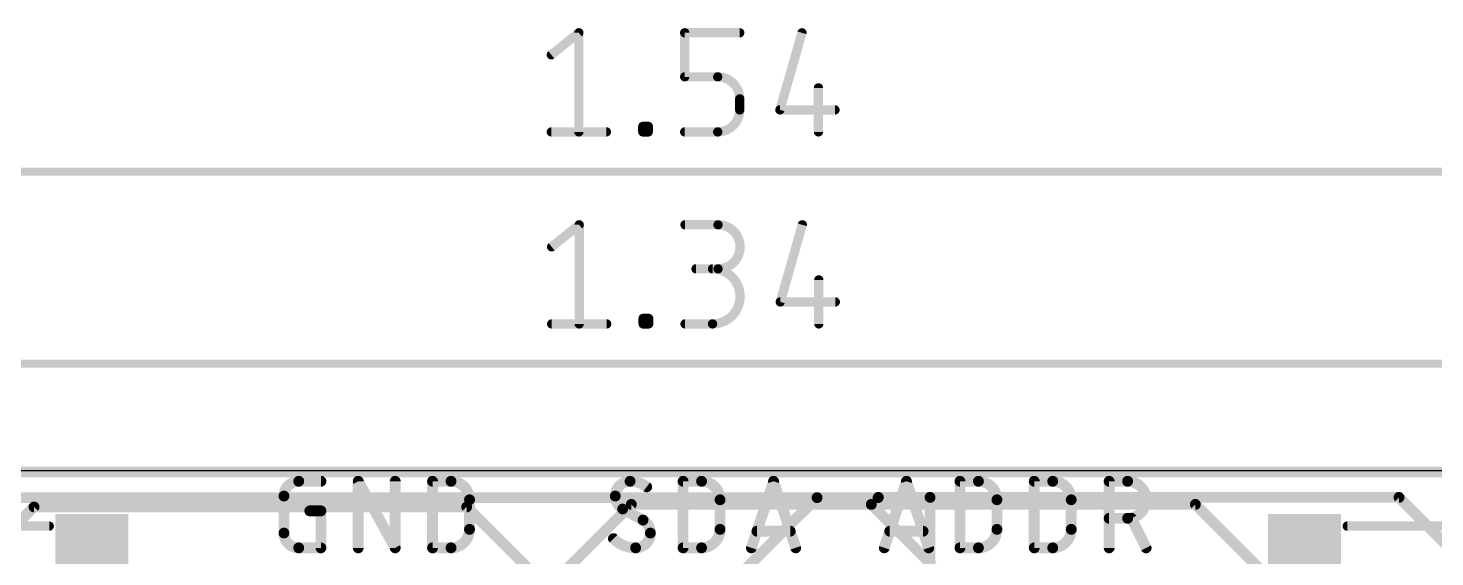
# Model space of a CAD drawing. Extents: x -9.9 to 44.1, y -5.1 to 53.3.
# Drawn here: x 8.5 to 31.59, y 44.58 to 53.25 of the extents above; entities that cross this region are included whole.
import ezdxf

# ---------------------------------------------------------------- set-up
doc = ezdxf.new("R2010")
doc.units = 0
for name, color, linetype in [('1', 12, 'CONTINUOUS'), ('16', 132, 'CONTINUOUS'), ('20', 53, 'CONTINUOUS'), ('21', 40, 'CONTINUOUS'), ('31', 253, 'CONTINUOUS'), ('47', 253, 'CONTINUOUS')]:
    doc.layers.add(name, color=color, linetype=linetype)

# ---------------------------------------------------------------- blocks, each defined once
blk = doc.blocks.new('RECT')
blk.add_solid([(-0.5, -0.5), (0.5, -0.5), (-0.5, 0.5), (0.5, 0.5)])

msp = doc.modelspace()

# ---------------------------------------------------------------- linework, layer by layer
at = {"layer": '1', "const_width": 0.1778}
for points in [[(0, 45.974), (38.989, 45.974)], [(21.45, 45.5527), (7.5527, 45.5527)], [(21.45, 45.5527), (19.5, 43.6107)], [(22.4509, 45.5527), (21.45, 45.5527)], [(22.4553, 45.5571), (22.4509, 45.5527)], [(23.3045, 45.5571), (22.4553, 45.5571)], [(31, 45.5571), (23.3045, 45.5571)], [(23.3045, 42.9895), (23.3045, 45.5571)], [(32.131, 44.4261), (31, 45.5571)]]:
    msp.add_lwpolyline(points, dxfattribs=at)
at = {"layer": '1', "const_width": 0.0889}
for points in [[(21.45, 45.5971, 1), (21.45, 45.5083)], [(21.4814, 45.5212, 1), (21.4186, 45.5842)], [(21.45, 45.5083, 1), (21.45, 45.5971)], [(22.4194, 45.5841, 1), (22.4823, 45.5213)], [(22.4553, 45.6016, 1), (22.4553, 45.5127)], [(22.4867, 45.5257, 1), (22.4238, 45.5885)], [(22.4509, 45.5083, 1), (22.4509, 45.5972)], [(23.3045, 45.6016, 1), (23.3045, 45.5127)], [(23.349, 45.5571, 1), (23.26, 45.5571)], [(23.3045, 45.5127, 1), (23.3045, 45.6016)], [(31.0314, 45.5885, 1), (30.9686, 45.5257)], [(31, 45.5127, 1), (31, 45.6016)]]:
    msp.add_lwpolyline(points, format="xyb", dxfattribs=at)
at = {"layer": '16', "const_width": 0.1778}
for points in [[(0, 45.974), (38.989, 45.974)], [(5.3, 42.1), (8.6, 45.4)], [(8.6, 45.4), (15.7, 45.4)], [(15.7, 45.4), (16.961, 44.139)], [(18.402, 45.442), (17.03, 44.07)], [(22.3402, 45.442), (18.402, 45.442)], [(23.3481, 44.4341), (22.3402, 45.442)], [(22.3402, 45.442), (27.658, 45.442)], [(27.658, 45.442), (30.7, 42.4)]]:
    msp.add_lwpolyline(points, dxfattribs=at)
at = {"layer": '16', "const_width": 0.0889}
for points in [[(8.6, 45.4445, 1), (8.6, 45.3556)], [(8.6314, 45.3686, 1), (8.5686, 45.4314)], [(15.7314, 45.4314, 1), (15.6686, 45.3686)], [(15.7, 45.3556, 1), (15.7, 45.4445)], [(18.402, 45.4864, 1), (18.402, 45.3975)], [(18.4334, 45.4106, 1), (18.3706, 45.4734)], [(22.3716, 45.4734, 1), (22.3087, 45.4106)], [(22.3402, 45.4864, 1), (22.3402, 45.3976)], [(22.3402, 45.3976, 1), (22.3402, 45.4864)], [(27.6894, 45.4734, 1), (27.6266, 45.4106)], [(27.658, 45.3976, 1), (27.658, 45.4864)]]:
    msp.add_lwpolyline(points, format="xyb", dxfattribs=at)
at = {"layer": '20'}
msp.add_line((2.54, 46), (36.46, 46), dxfattribs=at)
at = {"layer": '21'}
for points, const_width in [([(12.9441, 45.8216, 0.4142), (12.7014, 45.5789)], 0.1778), ([(12.9441, 45.8661, 1), (12.9441, 45.7772)], 0.0889), ([(12.9441, 45.7772, 1), (12.9441, 45.866)], 0.0889), ([(13.3082, 45.7772, 1), (13.3082, 45.8661)], 0.0889), ([(13.9595, 45.8432, 1), (13.8818, 45.8)], 0.0889), ([(13.9651, 45.8216, 1), (13.8762, 45.8216)], 0.0889), ([(14.5718, 45.8216, 1), (14.4829, 45.8216)], 0.0889), ([(15.1398, 45.8661, 1), (15.1398, 45.7772)], 0.0889), ([(15.1843, 45.8216, 1), (15.0954, 45.8216)], 0.0889), ([(15.4432, 45.8661, 1), (15.4432, 45.7772)], 0.0889), ([(15.7466, 45.5182, 0.4142), (15.4432, 45.8216)], 0.1778), ([(15.4432, 45.7772, 1), (15.4432, 45.8661)], 0.0889), ([(18.3813, 45.8216, 0.4142), (18.1386, 45.5789)], 0.1778), ([(18.3813, 45.8661, 1), (18.3813, 45.7772)], 0.0889), ([(18.6543, 45.7306, 0.1623), (18.3813, 45.8216)], 0.1778), ([(18.3813, 45.7772, 1), (18.3813, 45.8661)], 0.0889), ([(18.6277, 45.695, 1), (18.681, 45.7661)], 0.0889), ([(19.2512, 45.8661, 1), (19.2512, 45.7772)], 0.0889), ([(19.2957, 45.8216, 1), (19.2068, 45.8216)], 0.0889), ([(19.5546, 45.8661, 1), (19.5546, 45.7772)], 0.0889), ([(19.858, 45.5182, 0.4142), (19.5546, 45.8216)], 0.1778), ([(19.5546, 45.7772, 1), (19.5546, 45.8661)], 0.0889), ([(20.7779, 45.8357, 1), (20.6935, 45.8075)], 0.0889), ([(20.7779, 45.8075, 1), (20.6935, 45.8357)], 0.0889), ([(22.9592, 45.8357, 1), (22.8749, 45.8075)], 0.0889), ([(22.9592, 45.8075, 1), (22.8749, 45.8357)], 0.0889), ([(23.7947, 45.8661, 1), (23.7947, 45.7772)], 0.0889), ([(23.8392, 45.8216, 1), (23.7503, 45.8216)], 0.0889), ([(24.0981, 45.8661, 1), (24.0981, 45.7772)], 0.0889), ([(24.4015, 45.5182, 0.4142), (24.0981, 45.8216)], 0.1778), ([(24.0981, 45.7772, 1), (24.0981, 45.8661)], 0.0889), ([(25.0139, 45.8661, 1), (25.0139, 45.7772)], 0.0889), ([(25.0584, 45.8216, 1), (24.9695, 45.8216)], 0.0889), ([(25.3173, 45.8661, 1), (25.3173, 45.7772)], 0.0889), ([(25.6207, 45.5182, 0.4142), (25.3173, 45.8216)], 0.1778), ([(25.3173, 45.7772, 1), (25.3173, 45.8661)], 0.0889), ([(26.2877, 45.8216, 1), (26.1988, 45.8216)], 0.0889), ([(26.2433, 45.8661, 1), (26.2433, 45.7772)], 0.0889), ([(26.5466, 45.8661, 1), (26.5466, 45.7772)], 0.0889), ([(26.5466, 45.2148, 1), (26.5466, 45.8216)], 0.1778), ([(26.5466, 45.7772, 1), (26.5466, 45.8661)], 0.0889), ([(12.7459, 45.5789, 1), (12.657, 45.5789)], 0.0889), ([(12.657, 45.5789, 1), (12.7459, 45.5789)], 0.0889), ([(15.791, 45.5182, 1), (15.7021, 45.5182)], 0.0889), ([(15.7021, 45.5182, 1), (15.791, 45.5182)], 0.0889), ([(18.1386, 45.5789, 0.2656), (18.2599, 45.3665)], 0.1778), ([(18.183, 45.5789, 1), (18.0941, 45.5789)], 0.0889), ([(18.0941, 45.5789, 1), (18.183, 45.5789)], 0.0889), ([(19.9025, 45.5182, 1), (19.8135, 45.5182)], 0.0889), ([(19.8136, 45.5182, 1), (19.9025, 45.5182)], 0.0889), ([(24.446, 45.5182, 1), (24.3571, 45.5182)], 0.0889), ([(24.3571, 45.5182, 1), (24.446, 45.5182)], 0.0889), ([(25.6652, 45.5182, 1), (25.5763, 45.5182)], 0.0889), ([(25.5763, 45.5182, 1), (25.6652, 45.5182)], 0.0889), ([(13.1262, 45.3806, 1), (13.1262, 45.2917)], 0.0889), ([(13.3526, 45.3362, 1), (13.2637, 45.3362)], 0.0889), ([(13.3082, 45.2917, 1), (13.3082, 45.3806)], 0.0889), ([(18.2812, 45.4055, 1), (18.2386, 45.3275)], 0.0889), ([(18.2374, 45.3282, 1), (18.2825, 45.4048)], 0.0889), ([(18.715, 44.9721, 0.2656), (18.5936, 45.1845)], 0.1778), ([(18.6162, 45.2228, 1), (18.5711, 45.1462)], 0.0889), ([(18.5724, 45.1455, 1), (18.6149, 45.2235)], 0.0889), ([(26.2433, 45.2593, 1), (26.2433, 45.1704)], 0.0889), ([(26.5466, 45.2593, 1), (26.5466, 45.1704)], 0.0889), ([(26.5466, 45.1704, 1), (26.5466, 45.2593)], 0.0889), ([(26.6471, 45.2347, 1), (26.5676, 45.1949)], 0.0889), ([(8.85, 45.0479, 1), (8.85, 45.1241)], 0.0762), ([(12.7014, 44.9721, 0.4142), (12.9441, 44.7294)], 0.1778), ([(12.7459, 44.9721, 1), (12.657, 44.9721)], 0.0889), ([(12.657, 44.9721, 1), (12.7459, 44.9721)], 0.0889), ([(15.4432, 44.7294, 0.4142), (15.7466, 45.0328)], 0.1778), ([(15.791, 45.0328, 1), (15.7021, 45.0328)], 0.0889), ([(15.7021, 45.0328, 1), (15.791, 45.0328)], 0.0889), ([(18.4723, 44.7294, 0.4142), (18.715, 44.9721)], 0.1778), ([(18.7595, 44.9721, 1), (18.6705, 44.9721)], 0.0889), ([(18.6706, 44.9721, 1), (18.7594, 44.9721)], 0.0889), ([(19.5546, 44.7294, 0.4142), (19.858, 45.0328)], 0.1778), ([(19.9025, 45.0328, 1), (19.8135, 45.0328)], 0.0889), ([(19.8135, 45.0328, 1), (19.9025, 45.0328)], 0.0889), ([(20.4627, 45.0469, 1), (20.4627, 44.958)], 0.0889), ([(21.0088, 44.958, 1), (21.0088, 45.0469)], 0.0889), ([(22.644, 45.0469, 1), (22.644, 44.958)], 0.0889), ([(23.1901, 44.958, 1), (23.1901, 45.0469)], 0.0889), ([(24.0981, 44.7294, 0.4142), (24.4015, 45.0328)], 0.1778), ([(24.446, 45.0328, 1), (24.3571, 45.0328)], 0.0889), ([(24.3571, 45.0328, 1), (24.446, 45.0328)], 0.0889), ([(25.3173, 44.7294, 0.4142), (25.6207, 45.0328)], 0.1778), ([(25.6652, 45.0328, 1), (25.5763, 45.0328)], 0.0889), ([(25.5763, 45.0328, 1), (25.6652, 45.0328)], 0.0889), ([(30.15, 45.1241, 1), (30.15, 45.0479)], 0.0762), ([(12.9441, 44.7739, 1), (12.9441, 44.685)], 0.0889), ([(12.9441, 44.685, 1), (12.9441, 44.7739)], 0.0889), ([(13.3082, 44.685, 1), (13.3082, 44.7739)], 0.0889), ([(14.4885, 44.7078, 1), (14.5662, 44.751)], 0.0889), ([(15.1398, 44.7739, 1), (15.1398, 44.685)], 0.0889), ([(15.4432, 44.7739, 1), (15.4432, 44.685)], 0.0889), ([(15.4432, 44.685, 1), (15.4432, 44.7739)], 0.0889), ([(18.1082, 44.8811, 0.2), (18.4723, 44.7294)], 0.1778), ([(18.1398, 44.9124, 1), (18.0767, 44.8498)], 0.0889), ([(18.4723, 44.7738, 1), (18.4723, 44.6849)], 0.0889), ([(18.4723, 44.685, 1), (18.4723, 44.7738)], 0.0889), ([(19.2512, 44.7739, 1), (19.2512, 44.685)], 0.0889), ([(19.5546, 44.7739, 1), (19.5546, 44.685)], 0.0889), ([(19.5546, 44.685, 1), (19.5546, 44.7739)], 0.0889), ([(20.3295, 44.7435, 1), (20.4138, 44.7153)], 0.0889), ([(21.0576, 44.7153, 1), (21.1419, 44.7435)], 0.0889), ([(22.5108, 44.7435, 1), (22.5951, 44.7153)], 0.0889), ([(23.2389, 44.7153, 1), (23.3233, 44.7435)], 0.0889), ([(23.7947, 44.7739, 1), (23.7947, 44.685)], 0.0889), ([(24.0981, 44.7739, 1), (24.0981, 44.685)], 0.0889), ([(24.0981, 44.685, 1), (24.0981, 44.7739)], 0.0889), ([(25.0139, 44.7739, 1), (25.0139, 44.685)], 0.0889), ([(25.3173, 44.7739, 1), (25.3173, 44.685)], 0.0889), ([(25.3173, 44.685, 1), (25.3173, 44.7739)], 0.0889), ([(26.8103, 44.7095, 1), (26.8898, 44.7493)], 0.0889), ([(13.2637, 44.7294, 1), (13.3526, 44.7294)], 0.0889), ([(13.8762, 44.7294, 1), (13.9651, 44.7294)], 0.0889), ([(14.4829, 44.7294, 1), (14.5718, 44.7294)], 0.0889), ([(15.0954, 44.7294, 1), (15.1843, 44.7294)], 0.0889), ([(19.2068, 44.7294, 1), (19.2957, 44.7294)], 0.0889), ([(23.7503, 44.7294, 1), (23.8392, 44.7294)], 0.0889), ([(24.9695, 44.7294, 1), (25.0584, 44.7294)], 0.0889), ([(26.1988, 44.7294, 1), (26.2877, 44.7294)], 0.0889)]:
    msp.add_lwpolyline(points, format="xyb", dxfattribs=dict(at, const_width=const_width))
for points, const_width in [([(12.9441, 45.8216), (13.3082, 45.8216)], 0.1778), ([(13.9206, 44.7294), (13.9206, 45.8216)], 0.1778), ([(13.9206, 45.8216), (14.5274, 44.7294)], 0.1778), ([(14.5274, 44.7294), (14.5274, 45.8216)], 0.1778), ([(15.1398, 44.7294), (15.1398, 45.8216)], 0.1778), ([(15.1398, 45.8216), (15.4432, 45.8216)], 0.1778), ([(19.2512, 44.7294), (19.2512, 45.8216)], 0.1778), ([(19.2512, 45.8216), (19.5546, 45.8216)], 0.1778), ([(20.3716, 44.7294), (20.7357, 45.8216)], 0.1778), ([(20.7357, 45.8216), (21.0998, 44.7294)], 0.1778), ([(22.553, 44.7294), (22.917, 45.8216)], 0.1778), ([(22.917, 45.8216), (23.2811, 44.7294)], 0.1778), ([(23.7947, 44.7294), (23.7947, 45.8216)], 0.1778), ([(23.7947, 45.8216), (24.0981, 45.8216)], 0.1778), ([(25.0139, 44.7294), (25.0139, 45.8216)], 0.1778), ([(25.0139, 45.8216), (25.3173, 45.8216)], 0.1778), ([(26.2433, 44.7294), (26.2433, 45.8216)], 0.1778), ([(26.2433, 45.8216), (26.5466, 45.8216)], 0.1778), ([(12.7014, 44.9721), (12.7014, 45.5789)], 0.1778), ([(15.7466, 45.5182), (15.7466, 45.0328)], 0.1778), ([(19.858, 45.5182), (19.858, 45.0328)], 0.1778), ([(24.4015, 45.5182), (24.4015, 45.0328)], 0.1778), ([(25.6207, 45.5182), (25.6207, 45.0328)], 0.1778), ([(13.1262, 45.3362), (13.3082, 45.3362)], 0.1778), ([(13.3082, 45.3362), (13.3082, 44.7294)], 0.1778), ([(18.5936, 45.1845), (18.2599, 45.3665)], 0.1778), ([(26.5466, 45.2148), (26.2433, 45.2148)], 0.1778), ([(26.85, 44.7294), (26.6073, 45.2148)], 0.1778), ([(8.85, 45.086), (4.65, 45.086)], 0.1524), ([(21.0088, 45.0025), (20.4627, 45.0025)], 0.1778), ([(23.1901, 45.0025), (22.644, 45.0025)], 0.1778), ([(34.35, 45.086), (30.15, 45.086)], 0.1524), ([(13.3082, 44.7294), (12.9441, 44.7294)], 0.1778), ([(15.4432, 44.7294), (15.1398, 44.7294)], 0.1778), ([(19.5546, 44.7294), (19.2512, 44.7294)], 0.1778), ([(24.0981, 44.7294), (23.7947, 44.7294)], 0.1778), ([(25.3173, 44.7294), (25.0139, 44.7294)], 0.1778)]:
    msp.add_lwpolyline(points, dxfattribs=dict(at, const_width=const_width))
at = {"layer": '47'}
for points, const_width in [([(17.0893, 52.8167), (17.5409, 53.1779)], 0.1524), ([(17.5409, 53.1779), (17.5409, 51.5523)], 0.1524), ([(19.2777, 52.4554), (19.2777, 53.1779)], 0.1524), ([(19.2777, 53.1779), (20.1808, 53.1779)], 0.1524), ([(21.202, 53.1779), (20.8408, 51.9135)], 0.1524), ([(19.8195, 52.4554), (19.2777, 52.4554)], 0.1524), ([(21.473, 52.2748), (21.473, 51.5523)], 0.1524), ([(20.1808, 51.9135), (20.1808, 52.0942)], 0.1524), ([(20.8408, 51.9135), (21.7439, 51.9135)], 0.1524), ([(18.5899, 51.5523), (18.5899, 51.6426)], 0.1524), ([(18.5899, 51.6426), (18.6802, 51.6426)], 0.1524), ([(18.6802, 51.6426), (18.6802, 51.5523)], 0.1524), ([(17.0893, 51.5523), (17.9924, 51.5523)], 0.1524), ([(18.6802, 51.5523), (18.5899, 51.5523)], 0.1524), ([(19.2777, 51.5523), (19.8195, 51.5523)], 0.1524), ([(0.065, 50.9016), (38.924, 50.9016)], 0.13), ([(17.0948, 49.6671), (17.5464, 50.0283)], 0.1524), ([(17.5464, 50.0283), (17.5464, 48.4027)], 0.1524), ([(19.2832, 50.0283), (19.825, 50.0283)], 0.1524), ([(21.2075, 50.0283), (20.8463, 48.7639)], 0.1524), ([(19.825, 49.3058), (19.4638, 49.3058)], 0.1524), ([(21.4785, 49.1252), (21.4785, 48.4027)], 0.1524), ([(20.8463, 48.7639), (21.7494, 48.7639)], 0.1524), ([(17.0948, 48.4027), (17.9979, 48.4027)], 0.1524), ([(18.5954, 48.4027), (18.5954, 48.493)], 0.1524), ([(18.5954, 48.493), (18.6857, 48.493)], 0.1524), ([(18.6857, 48.4027), (18.5954, 48.4027)], 0.1524), ([(18.6857, 48.493), (18.6857, 48.4027)], 0.1524), ([(19.2832, 48.4027), (19.7347, 48.4027)], 0.1524), ([(2.565, 47.752), (36.435, 47.752)], 0.13)]:
    msp.add_lwpolyline(points, dxfattribs=dict(at, const_width=const_width))
for points, const_width in [([(17.579, 53.1779, 1), (17.5028, 53.1779)], 0.0762), ([(17.5647, 53.1481, 1), (17.5171, 53.2077)], 0.0762), ([(19.3158, 53.1779, 1), (19.2396, 53.1779)], 0.0762), ([(19.2777, 53.216, 1), (19.2777, 53.1398)], 0.0762), ([(20.1808, 53.1398, 1), (20.1808, 53.216)], 0.0762), ([(21.2387, 53.1674, 1), (21.1654, 53.1884)], 0.0762), ([(17.0655, 52.8464, 1), (17.1131, 52.7869)], 0.0762), ([(19.2777, 52.4935, 1), (19.2777, 52.4173)], 0.0762), ([(19.2396, 52.4554, 1), (19.3158, 52.4554)], 0.0762), ([(20.1808, 52.0942, 0.4142), (19.8195, 52.4554)], 0.1524), ([(19.8195, 52.4935, 1), (19.8195, 52.4173)], 0.0762), ([(19.8195, 52.4173, 1), (19.8195, 52.4935)], 0.0762), ([(21.5111, 52.2748, 1), (21.4349, 52.2748)], 0.0762), ([(19.8195, 51.5523, 0.4142), (20.1808, 51.9135)], 0.1524), ([(20.2189, 52.0942, 1), (20.1427, 52.0942)], 0.0762), ([(20.1427, 52.0942, 1), (20.2189, 52.0942)], 0.0762), ([(20.2189, 51.9135, 1), (20.1427, 51.9135)], 0.0762), ([(20.1427, 51.9135, 1), (20.2189, 51.9135)], 0.0762), ([(20.8408, 51.9516, 1), (20.8408, 51.8754)], 0.0762), ([(20.8042, 51.924, 1), (20.8774, 51.9031)], 0.0762), ([(21.7439, 51.8754, 1), (21.7439, 51.9516)], 0.0762), ([(18.628, 51.6426, 1), (18.5518, 51.6426)], 0.0762), ([(18.5899, 51.6807, 1), (18.5899, 51.6045)], 0.0762), ([(18.7183, 51.6426, 1), (18.6421, 51.6426)], 0.0762), ([(18.6802, 51.6045, 1), (18.6802, 51.6807)], 0.0762), ([(17.0893, 51.5904, 1), (17.0893, 51.5142)], 0.0762), ([(17.5028, 51.5523, 1), (17.579, 51.5523)], 0.0762), ([(17.9924, 51.5142, 1), (17.9924, 51.5904)], 0.0762), ([(18.5899, 51.5904, 1), (18.5899, 51.5142)], 0.0762), ([(18.5518, 51.5523, 1), (18.628, 51.5523)], 0.0762), ([(18.6421, 51.5523, 1), (18.7183, 51.5523)], 0.0762), ([(18.6802, 51.5142, 1), (18.6802, 51.5904)], 0.0762), ([(19.2777, 51.5904, 1), (19.2777, 51.5142)], 0.0762), ([(19.8195, 51.5904, 1), (19.8195, 51.5142)], 0.0762), ([(19.8195, 51.5142, 1), (19.8195, 51.5904)], 0.0762), ([(21.4349, 51.5523, 1), (21.5111, 51.5523)], 0.0762), ([(17.5845, 50.0283, 1), (17.5083, 50.0283)], 0.0762), ([(17.5702, 49.9985, 1), (17.5226, 50.0581)], 0.0762), ([(19.2832, 50.0664, 1), (19.2832, 49.9902)], 0.0762), ([(19.825, 49.3058, 1), (19.825, 50.0283)], 0.1524), ([(19.825, 50.0664, 1), (19.825, 49.9902)], 0.0762), ([(19.825, 49.9902, 1), (19.825, 50.0664)], 0.0762), ([(21.2442, 50.0178, 1), (21.1709, 50.0388)], 0.0762), ([(17.071, 49.6968, 1), (17.1186, 49.6373)], 0.0762), ([(19.4638, 49.3439, 1), (19.4638, 49.2677)], 0.0762), ([(19.7347, 48.4027, 1), (19.7347, 49.3058)], 0.1524), ([(19.7347, 49.3439, 1), (19.7347, 49.2677)], 0.0762), ([(19.825, 49.3439, 1), (19.825, 49.2677)], 0.0762), ([(19.825, 49.2677, 1), (19.825, 49.3439)], 0.0762), ([(21.5166, 49.1252, 1), (21.4404, 49.1252)], 0.0762), ([(20.8463, 48.802, 1), (20.8463, 48.7258)], 0.0762), ([(20.8097, 48.7744, 1), (20.8829, 48.7535)], 0.0762), ([(21.7494, 48.7258, 1), (21.7494, 48.802)], 0.0762), ([(17.0948, 48.4408, 1), (17.0948, 48.3646)], 0.0762), ([(17.9979, 48.3646, 1), (17.9979, 48.4408)], 0.0762), ([(18.6335, 48.493, 1), (18.5573, 48.493)], 0.0762), ([(18.5954, 48.5311, 1), (18.5954, 48.4549)], 0.0762), ([(18.5954, 48.4408, 1), (18.5954, 48.3646)], 0.0762), ([(18.7238, 48.493, 1), (18.6476, 48.493)], 0.0762), ([(18.6857, 48.4549, 1), (18.6857, 48.5311)], 0.0762), ([(18.6857, 48.3646, 1), (18.6857, 48.4408)], 0.0762), ([(19.2832, 48.4408, 1), (19.2832, 48.3646)], 0.0762), ([(19.7347, 48.4408, 1), (19.7347, 48.3646)], 0.0762), ([(19.7347, 48.3646, 1), (19.7347, 48.4408)], 0.0762), ([(17.5083, 48.4027, 1), (17.5845, 48.4027)], 0.0762), ([(18.5573, 48.4027, 1), (18.6335, 48.4027)], 0.0762), ([(18.6476, 48.4027, 1), (18.7238, 48.4027)], 0.0762), ([(21.4404, 48.4027, 1), (21.5166, 48.4027)], 0.0762)]:
    msp.add_lwpolyline(points, format="xyb", dxfattribs=dict(at, const_width=const_width))

# ---------------------------------------------------------------- block references
at = {"layer": '1', "xscale": 1.8, "yscale": 1.2, "rotation": 270}
for p in [(9.55, 44.386), (29.45, 44.386)]:
    msp.add_blockref('RECT', p, dxfattribs=at)
at = {"layer": '31', "xscale": 1.8, "yscale": 1.2, "rotation": 270}
for p in [(9.55, 44.386), (29.45, 44.386)]:
    msp.add_blockref('RECT', p, dxfattribs=at)

doc.saveas('drawing.dxf')
